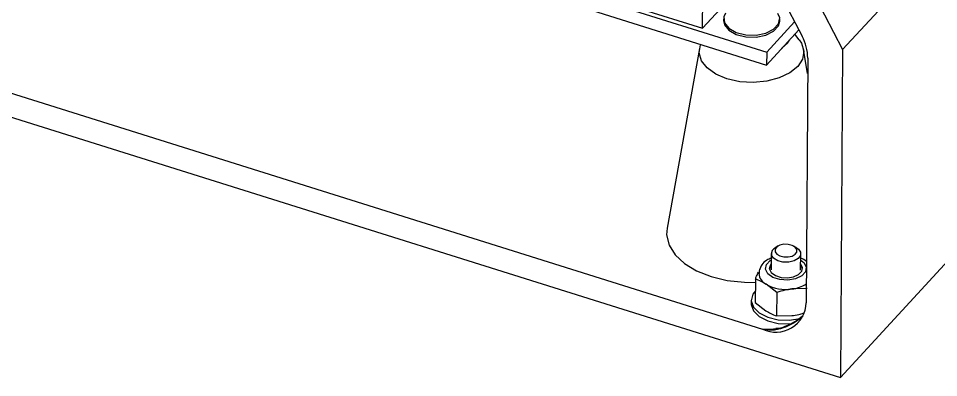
# Model space of a CAD drawing. Header units: millimetres. Extents: x -11 to 294, y 0 to 216.
# Drawn here: x 115.84 to 147.02, y 138.13 to 150.3 of the extents above; entities that cross this region are included whole.
import ezdxf

# ---------------------------------------------------------------- set-up
doc = ezdxf.new("R2010")
doc.units = ezdxf.units.MM

msp = doc.modelspace()

# ---------------------------------------------------------------- linework, layer by layer
at = {"color": 7, "linetype": 'Continuous', "lineweight": 25}
for p, q in [((108.921, 159.285), (141.193, 149.151)), ((108.919, 158.851), (141.19, 148.717)), ((141.882, 152.869), (143.765, 149.238)), ((140.859, 152.647), (142.391, 149.694)), ((139.018, 149.965), (139.03, 151.861)), ((105.546, 150.924), (141.054, 139.774)), ((139.018, 149.965), (139.918, 150.947)), ((136.84, 150.649), (139.018, 149.965)), ((139.735, 150.285), (139.734, 150.218)), ((141.634, 150.206), (141.635, 150.273)), ((144.976, 150.558), (143.765, 149.238)), ((105.541, 150.112), (143.697, 138.13)), ((141.193, 149.151), (142.138, 150.182)), ((141.19, 148.717), (142.281, 149.907)), ((142.295, 149.576), (142.15, 149.764)), ((138.914, 149.273), (137.818, 143.189)), ((141.193, 149.151), (141.19, 148.717)), ((142.581, 148.428), (142.443, 149.252)), ((143.765, 149.238), (143.697, 138.13)), ((142.584, 148.954), (142.534, 140.667)), ((143.697, 138.13), (149.961, 144.961)), ((141.587, 142.588), (141.5, 142.539)), ((142.197, 142.535), (142.11, 142.585)), ((141.347, 142.331), (141.344, 141.775)), ((142.344, 141.769), (142.347, 142.325)), ((140.811, 141.466), (140.806, 140.671)), ((141.531, 141.011), (141.171, 141.293)), ((141.531, 141.011), (141.526, 140.216)), ((142.563, 141.144), (142.047, 141.131)), ((140.671, 140.757), (140.67, 140.635)), ((140.806, 140.671), (141.166, 140.389)), ((141.526, 140.216), (142.041, 140.228))]:
    msp.add_line(p, q, dxfattribs=at)
at = {"color": 7, "linetype": 'Continuous', "lineweight": 25, "flags": 128}
for points in [[(139.796, 150.478), (139.741, 150.349), (139.764, 150.146), (139.911, 149.961), (140.163, 149.819), (140.485, 149.739), (140.834, 149.732), (141.163, 149.799), (141.427, 149.931), (141.591, 150.11), (141.633, 150.312), (141.576, 150.468)], [(139.734, 150.218), (139.764, 150.079), (139.911, 149.894), (140.162, 149.752), (140.484, 149.672), (140.833, 149.665), (141.162, 149.732), (141.427, 149.864), (141.591, 150.043), (141.634, 150.206)], [(142.295, 149.576), (142.374, 149.453), (142.451, 149.187), (142.406, 148.919), (142.244, 148.667), (141.975, 148.448), (141.617, 148.278), (141.196, 148.168), (140.739, 148.126), (140.278, 148.153), (139.844, 148.25), (139.468, 148.408), (139.173, 148.617), (138.981, 148.864), (138.905, 149.13), (138.949, 149.398), (138.958, 149.418)], [(141.7, 149.273), (141.902, 149.461), (141.964, 149.562)], [(137.818, 143.189), (137.804, 142.96), (137.886, 142.617), (138.089, 142.291), (138.403, 141.997), (138.815, 141.747), (139.307, 141.551), (139.857, 141.42), (140.441, 141.357), (140.836, 141.355)], [(142.197, 142.535), (142.266, 142.485), (142.339, 142.38), (142.337, 142.266), (142.26, 142.162), (142.12, 142.083), (141.939, 142.041), (141.744, 142.043), (141.565, 142.089), (141.429, 142.171), (141.356, 142.276)], [(141.481, 142.476), (141.479, 142.391), (141.534, 142.312), (141.636, 142.25), (141.771, 142.216), (141.917, 142.215), (142.053, 142.246), (142.157, 142.305), (142.215, 142.383), (142.217, 142.468), (142.162, 142.548), (142.06, 142.609), (141.925, 142.643), (141.779, 142.645), (141.643, 142.613), (141.539, 142.554), (141.481, 142.476)], [(141.287, 141.816), (141.31, 141.89), (141.345, 141.941)], [(141.345, 141.982), (141.31, 141.932), (141.288, 141.805), (141.35, 141.684), (141.488, 141.584), (141.68, 141.523), (141.896, 141.509), (142.105, 141.545), (142.274, 141.624), (142.378, 141.735), (142.401, 141.862), (142.345, 141.976)], [(142.345, 141.934), (142.4, 141.82), (142.402, 141.809)], [(140.809, 141.074), (140.723, 140.955), (140.672, 140.733), (140.747, 140.514), (140.94, 140.319), (141.23, 140.172), (141.587, 140.087), (141.97, 140.074), (142.315, 140.128)], [(140.67, 140.635), (140.671, 140.611), (140.746, 140.392), (140.939, 140.198), (141.23, 140.05), (141.586, 139.965), (141.97, 139.952), (142.023, 139.956)]]:
    msp.add_lwpolyline(points, dxfattribs=at)
at = {"color": 8, "linetype": 'Continuous', "lineweight": 25, "flags": 128}
for points in [[(141.639, 141.448), (141.401, 141.524), (141.23, 141.647), (141.153, 141.799), (141.181, 141.956), (141.31, 142.094), (141.346, 142.117)], [(142.346, 142.111), (142.458, 142.02), (142.536, 141.868), (142.508, 141.712), (142.379, 141.573), (142.169, 141.475), (141.909, 141.431), (141.639, 141.448)]]:
    msp.add_lwpolyline(points, dxfattribs=at)
at = {"color": 7, "linetype": 'Continuous', "lineweight": 25}
for centre, radius, start, end in [((140.982, 148.931), 1.603, 0.8426, 28.4169), ((141.591, 142.318), 0.239, 112.4133, 190.0816), ((141.378, 141.696), 0.453, 185.0561, 242.8572), ((141.844, 142.487), 1.371, 240.6233, 278.538), ((141.923, 142.282), 1.157, 276.1508, 302.073), ((141.507, 140.696), 1.027, 243.8205, 358.3866)]:
    msp.add_arc(centre, radius, start, end, dxfattribs=at)
for points, knots in [([(141.346, 142.174), (141.296, 142.154), (141.172, 142.105), (141.031, 141.983), (140.987, 141.868), (140.972, 141.828)], [0, 0, 0, 0, 0.305922, 0.759602, 1, 1, 1, 1]), ([(142.542, 142.059), (142.484, 142.106), (142.423, 142.156), (142.349, 142.178), (142.346, 142.178)], [0, 0, 0, 0, 0.962763, 1, 1, 1, 1]), ([(140.811, 141.466), (140.824, 141.499), (140.855, 141.577), (140.891, 141.652), (140.913, 141.696)], [0, 0, 0, 0, 0.415333, 1, 1, 1, 1]), ([(140.972, 141.828), (140.957, 141.803), (140.926, 141.749), (140.934, 141.688), (140.938, 141.655)], [0, 0, 0, 0, 0.4768486, 1, 1, 1, 1]), ([(141.171, 141.293), (141.116, 141.325), (141.001, 141.394), (140.876, 141.441), (140.811, 141.466)], [0, 0, 0, 0, 0.4789085, 1, 1, 1, 1]), ([(142.047, 141.131), (141.967, 141.119), (141.792, 141.091), (141.622, 141.039), (141.531, 141.011)], [0, 0, 0, 0, 0.459746, 1, 1, 1, 1]), ([(141.166, 140.389), (141.221, 140.357), (141.336, 140.288), (141.461, 140.241), (141.526, 140.216)], [0, 0, 0, 0, 0.4789117, 1, 1, 1, 1]), ([(142.041, 140.228), (142.122, 140.241), (142.26, 140.262), (142.393, 140.302), (142.449, 140.318)], [0, 0, 0, 0, 0.584385, 1, 1, 1, 1]), ([(142.425, 140.221), (142.33, 140.148), (142.14, 140), (141.828, 139.86), (141.607, 139.781), (141.502, 139.788), (141.501, 139.788)], [0, 0, 0, 0, 0.34621, 0.694655, 0.997579, 1, 1, 1, 1]), ([(141.054, 139.774), (141.056, 139.774), (141.064, 139.774), (141.106, 139.772), (141.253, 139.77), (141.394, 139.774), (141.5, 139.787), (141.501, 139.787)], [0, 0, 0, 0, 0.010527, 0.054376, 0.283566, 0.996402, 1, 1, 1, 1])]:
    msp.add_open_spline(points, degree=3, knots=knots, dxfattribs=at)
at = {"color": 8, "linetype": 'Continuous', "lineweight": 25}
msp.add_open_spline([(142.427, 140.227), (142.379, 140.184), (142.183, 140.006), (141.824, 139.816), (141.389, 139.707), (141.154, 139.754), (141.054, 139.774)], degree=3, knots=[0, 0, 0, 0, 0.129205, 0.52663, 0.798136, 1, 1, 1, 1], dxfattribs=at)

doc.saveas('drawing.dxf')
